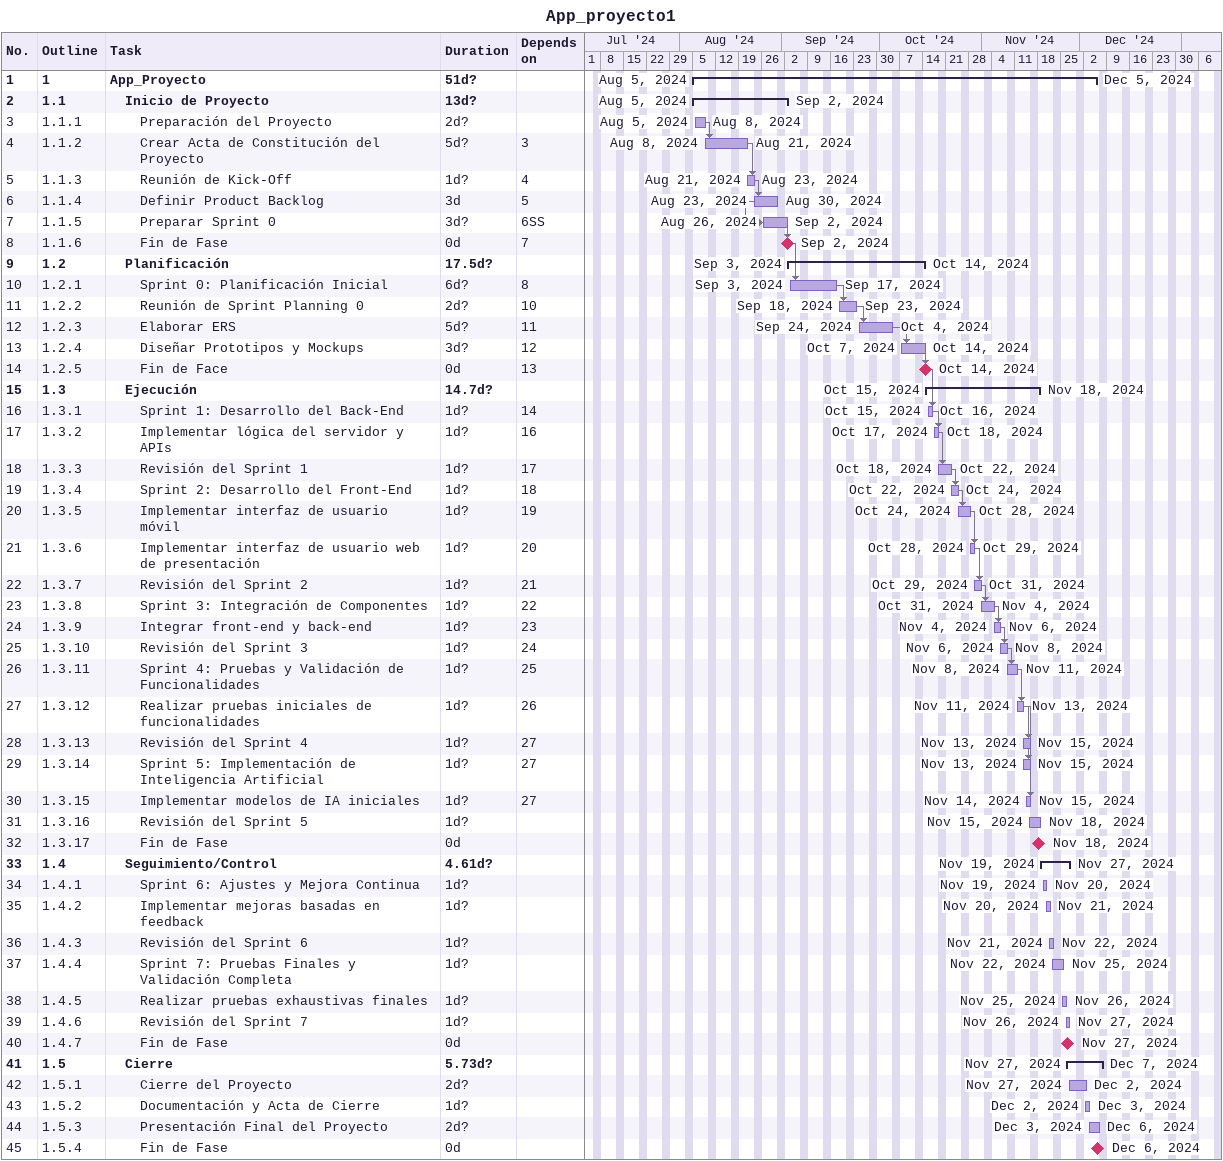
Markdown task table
App_proyecto1

| ID | WBS | Task | Duration | Start | Finish | Predecessors |
|---|---|---|---|---|---|---|
| 1 | 1 | **App_Proyecto** | 51d? | 2024-08-05 | 2024-12-05 |  |
| 2 | 1.1 | **Inicio de Proyecto** | 13d? | 2024-08-05 | 2024-09-02 |  |
| 3 | 1.1.1 | Preparación del Proyecto | 2d? | 2024-08-05 | 2024-08-08 |  |
| 4 | 1.1.2 | Crear Acta de Constitución del Proyecto | 5d? | 2024-08-08 | 2024-08-21 | 3 |
| 5 | 1.1.3 | Reunión de Kick-Off | 1d? | 2024-08-21 | 2024-08-23 | 4 |
| 6 | 1.1.4 | Definir Product Backlog | 3d | 2024-08-23 | 2024-08-30 | 5 |
| 7 | 1.1.5 | Preparar Sprint 0 | 3d? | 2024-08-26 | 2024-09-02 | 6SS |
| 8 | 1.1.6 | Fin de Fase | 0d | 2024-09-02 | 2024-09-02 | 7 |
| 9 | 1.2 | **Planificación** | 17.5d? | 2024-09-03 | 2024-10-14 |  |
| 10 | 1.2.1 | Sprint 0: Planificación Inicial | 6d? | 2024-09-03 | 2024-09-17 | 8 |
| 11 | 1.2.2 | Reunión de Sprint Planning 0 | 2d? | 2024-09-18 | 2024-09-23 | 10 |
| 12 | 1.2.3 | Elaborar ERS | 5d? | 2024-09-24 | 2024-10-04 | 11 |
| 13 | 1.2.4 | Diseñar Prototipos y Mockups | 3d? | 2024-10-07 | 2024-10-14 | 12 |
| 14 | 1.2.5 | Fin de Face | 0d | 2024-10-14 | 2024-10-14 | 13 |
| 15 | 1.3 | **Ejecución** | 14.7d? | 2024-10-15 | 2024-11-18 |  |
| 16 | 1.3.1 | Sprint 1: Desarrollo del Back-End | 1d? | 2024-10-15 | 2024-10-16 | 14 |
| 17 | 1.3.2 | Implementar lógica del servidor y APIs | 1d? | 2024-10-17 | 2024-10-18 | 16 |
| 18 | 1.3.3 | Revisión del Sprint 1 | 1d? | 2024-10-18 | 2024-10-22 | 17 |
| 19 | 1.3.4 | Sprint 2: Desarrollo del Front-End | 1d? | 2024-10-22 | 2024-10-24 | 18 |
| 20 | 1.3.5 | Implementar interfaz de usuario móvil | 1d? | 2024-10-24 | 2024-10-28 | 19 |
| 21 | 1.3.6 | Implementar interfaz de usuario web de presentación | 1d? | 2024-10-28 | 2024-10-29 | 20 |
| 22 | 1.3.7 | Revisión del Sprint 2 | 1d? | 2024-10-29 | 2024-10-31 | 21 |
| 23 | 1.3.8 | Sprint 3: Integración de Componentes | 1d? | 2024-10-31 | 2024-11-04 | 22 |
| 24 | 1.3.9 | Integrar front-end y back-end | 1d? | 2024-11-04 | 2024-11-06 | 23 |
| 25 | 1.3.10 | Revisión del Sprint 3 | 1d? | 2024-11-06 | 2024-11-08 | 24 |
| 26 | 1.3.11 | Sprint 4: Pruebas y Validación de Funcionalidades | 1d? | 2024-11-08 | 2024-11-11 | 25 |
| 27 | 1.3.12 | Realizar pruebas iniciales de funcionalidades | 1d? | 2024-11-11 | 2024-11-13 | 26 |
| 28 | 1.3.13 | Revisión del Sprint 4 | 1d? | 2024-11-13 | 2024-11-15 | 27 |
| 29 | 1.3.14 | Sprint 5: Implementación de Inteligencia Artificial | 1d? | 2024-11-13 | 2024-11-15 | 27 |
| 30 | 1.3.15 | Implementar modelos de IA iniciales | 1d? | 2024-11-14 | 2024-11-15 | 27 |
| 31 | 1.3.16 | Revisión del Sprint 5 | 1d? | 2024-11-15 | 2024-11-18 |  |
| 32 | 1.3.17 | Fin de Fase | 0d | 2024-11-18 | 2024-11-18 |  |
| 33 | 1.4 | **Seguimiento/Control** | 4.61d? | 2024-11-19 | 2024-11-27 |  |
| 34 | 1.4.1 | Sprint 6: Ajustes y Mejora Continua | 1d? | 2024-11-19 | 2024-11-20 |  |
| 35 | 1.4.2 | Implementar mejoras basadas en feedback | 1d? | 2024-11-20 | 2024-11-21 |  |
| 36 | 1.4.3 | Revisión del Sprint 6 | 1d? | 2024-11-21 | 2024-11-22 |  |
| 37 | 1.4.4 | Sprint 7: Pruebas Finales y Validación Completa | 1d? | 2024-11-22 | 2024-11-25 |  |
| 38 | 1.4.5 | Realizar pruebas exhaustivas finales | 1d? | 2024-11-25 | 2024-11-26 |  |
| 39 | 1.4.6 | Revisión del Sprint 7 | 1d? | 2024-11-26 | 2024-11-27 |  |
| 40 | 1.4.7 | Fin de Fase | 0d | 2024-11-27 | 2024-11-27 |  |
| 41 | 1.5 | **Cierre** | 5.73d? | 2024-11-27 | 2024-12-07 |  |
| 42 | 1.5.1 | Cierre del Proyecto | 2d? | 2024-11-27 | 2024-12-02 |  |
| 43 | 1.5.2 | Documentación y Acta de Cierre | 1d? | 2024-12-02 | 2024-12-03 |  |
| 44 | 1.5.3 | Presentación Final del Proyecto | 2d? | 2024-12-03 | 2024-12-06 |  |
| 45 | 1.5.4 | Fin de Fase | 0d | 2024-12-06 | 2024-12-06 |  |
